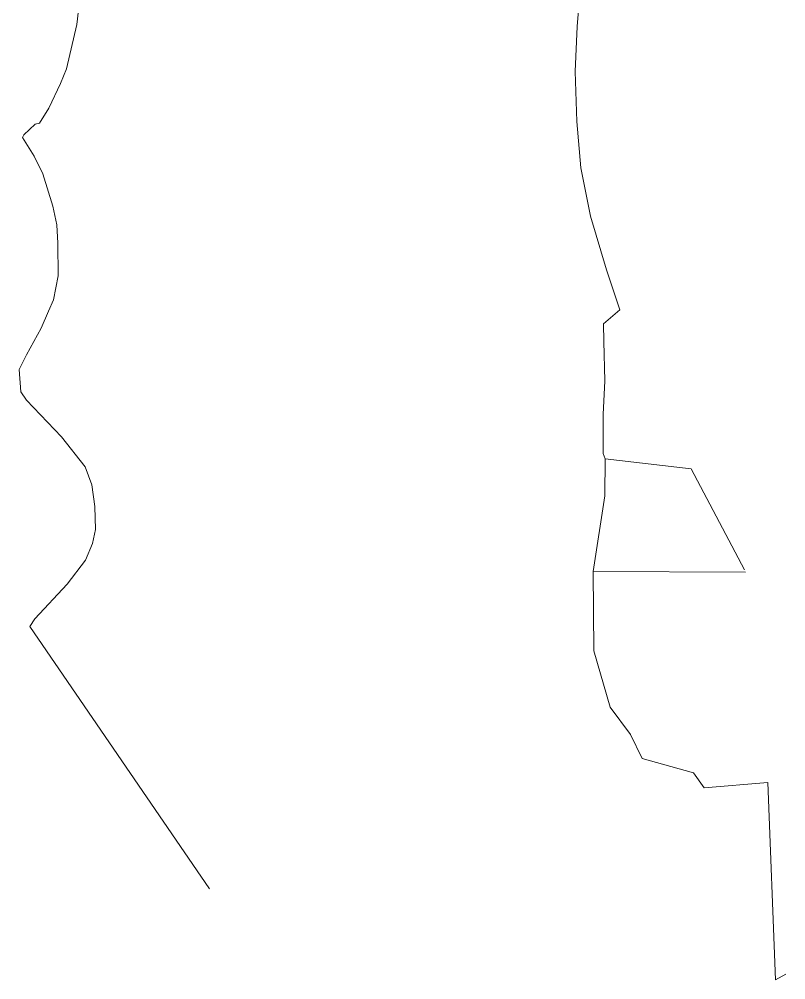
# Model space of a CAD drawing. Header units: metres. Extents: x 610261 to 617471, y 1314831 to 1317846.
# Drawn here: x 616364 to 617470, y 1315037 to 1316423 of the extents above; entities that cross this region are included whole.
import ezdxf

# ---------------------------------------------------------------- set-up
doc = ezdxf.new("R2010")
doc.units = ezdxf.units.M
doc.layers.add('2', color=1, linetype='Continuous')

msp = doc.modelspace()

# ---------------------------------------------------------------- linework, layer by layer
at = {"layer": '2', "linetype": 'Continuous', "lineweight": 0}
for p, q in [((617206.46955, 1315795.95067), (617209.40455, 1315788.47267)), ((617411.63755, 1315625.00567), (617192.20355, 1315625.73767)), ((617443.83755, 1315321.21967), (617455.27955, 1315036.81367)), ((617469.98755, 1315044.99267), (617455.27955, 1315036.81367))]:
    msp.add_line(p, q, dxfattribs=at)
for points in [[(617208.40355, 1316662.83367), (617196.91755, 1316612.26867), (617184.40655, 1316553.82567), (617173.90355, 1316471.48767), (617168.75955, 1316412.27267), (617166.14955, 1316347.20767), (617168.61355, 1316275.02067), (617174.13255, 1316207.91267), (617188.03155, 1316138.25167), (617211.06955, 1316060.95367), (617230.57055, 1316003.23267), (617206.92155, 1315983.18367), (617207.40355, 1315957.76567), (617208.61355, 1315900.83067), (617206.52955, 1315852.28567), (617206.46955, 1315795.95067)], [(616638.49655, 1315168.01867), (616378.74355, 1315546.55467), (616386.12255, 1315557.47367), (616432.66755, 1315607.48667), (616459.37855, 1315642.01967), (616469.56655, 1315666.15367), (616473.65255, 1315686.48167), (616472.92555, 1315719.52567), (616468.38555, 1315750.79367), (616458.76055, 1315776.73167), (616424.50855, 1315819.98467), (616374.26155, 1315873.16867), (616365.89055, 1315885.12567), (616363.63755, 1315917.40867), (616374.07655, 1315938.49167), (616395.45855, 1315976.84467), (616406.15455, 1316001.23167), (616413.28555, 1316017.74367), (616419.92755, 1316052.55567), (616419.46955, 1316099.32467), (616417.97255, 1316125.75967), (616412.15855, 1316152.96267), (616397.72655, 1316199.49467), (616385.05055, 1316225.18267), (616368.31155, 1316252.14567), (616370.09355, 1316255.95667), (616386.62355, 1316270.93167), (616392.97655, 1316272.44867), (616406.46455, 1316294.29067), (616423.01655, 1316329.85267), (616431.67655, 1316351.19167), (616446.98755, 1316414.71467), (616450.57955, 1316448.00667)], [(617209.40455, 1315788.47267), (617208.58155, 1315734.83567), (617192.20355, 1315625.73767)], [(617209.40455, 1315788.47267), (617333.45355, 1315774.10767), (617410.20855, 1315628.18167)], [(617192.20355, 1315625.73767), (617192.86855, 1315511.60667), (617216.28455, 1315430.08267), (617245.90155, 1315390.77367), (617262.54255, 1315356.25467)], [(617443.83755, 1315321.21967), (617352.13555, 1315313.82267), (617336.55755, 1315335.38167), (617262.54255, 1315356.25467)]]:
    msp.add_lwpolyline(points, dxfattribs=at)

doc.saveas('drawing.dxf')
